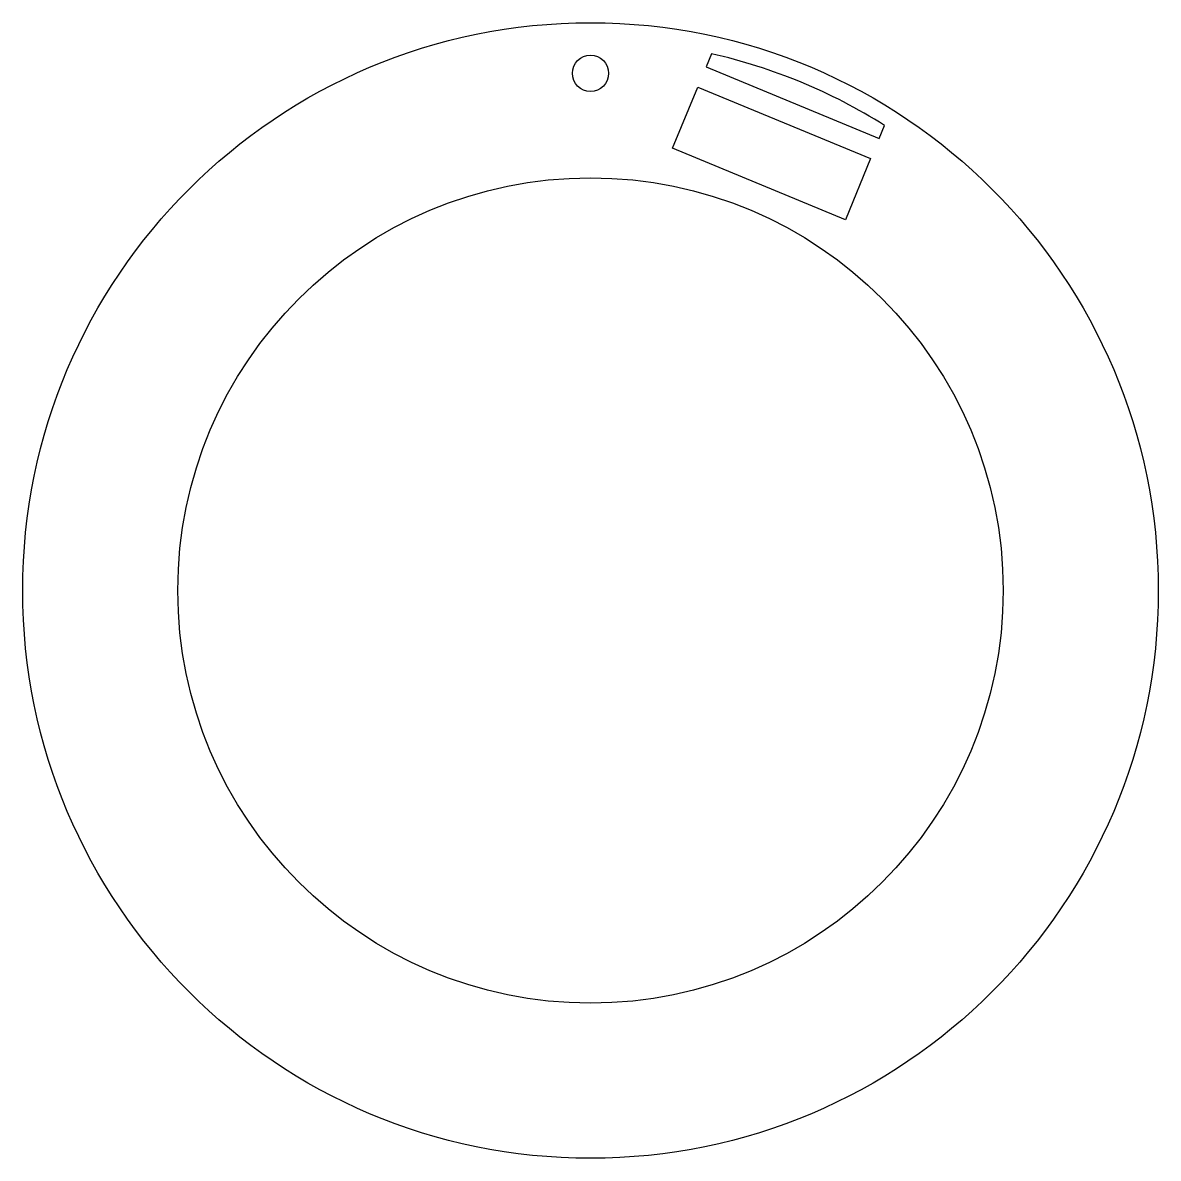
# Model space of a CAD drawing. Header units: millimetres. Extents: x -52 to 52, y -52 to 52.
import ezdxf

# ---------------------------------------------------------------- set-up
doc = ezdxf.new("R2010")
doc.units = ezdxf.units.MM
doc.layers.add('Sketch', color=7, linetype='CONTINUOUS')

msp = doc.modelspace()

# ---------------------------------------------------------------- linework, layer by layer
at = {"layer": 'Sketch'}
for p, q in [((11, 48.77), (10.52, 47.6)), ((10.52, 47.6), (26.22, 41.09)), ((7.45, 40.21), (9.75, 45.75)), ((9.75, 45.75), (25.46, 39.25)), ((26.22, 41.09), (26.71, 42.27)), ((23.16, 33.7), (7.45, 40.21)), ((25.46, 39.25), (23.16, 33.7))]:
    msp.add_line(p, q, dxfattribs=at)
for centre, radius in [((0, 0), 51.6), ((0, 47), 1.65), ((0, 0), 37.5)]:
    msp.add_circle(centre, radius, dxfattribs=at)
msp.add_arc((0, 0), 50, 57.7122, 77.2878, dxfattribs=at)

doc.saveas('drawing.dxf')
